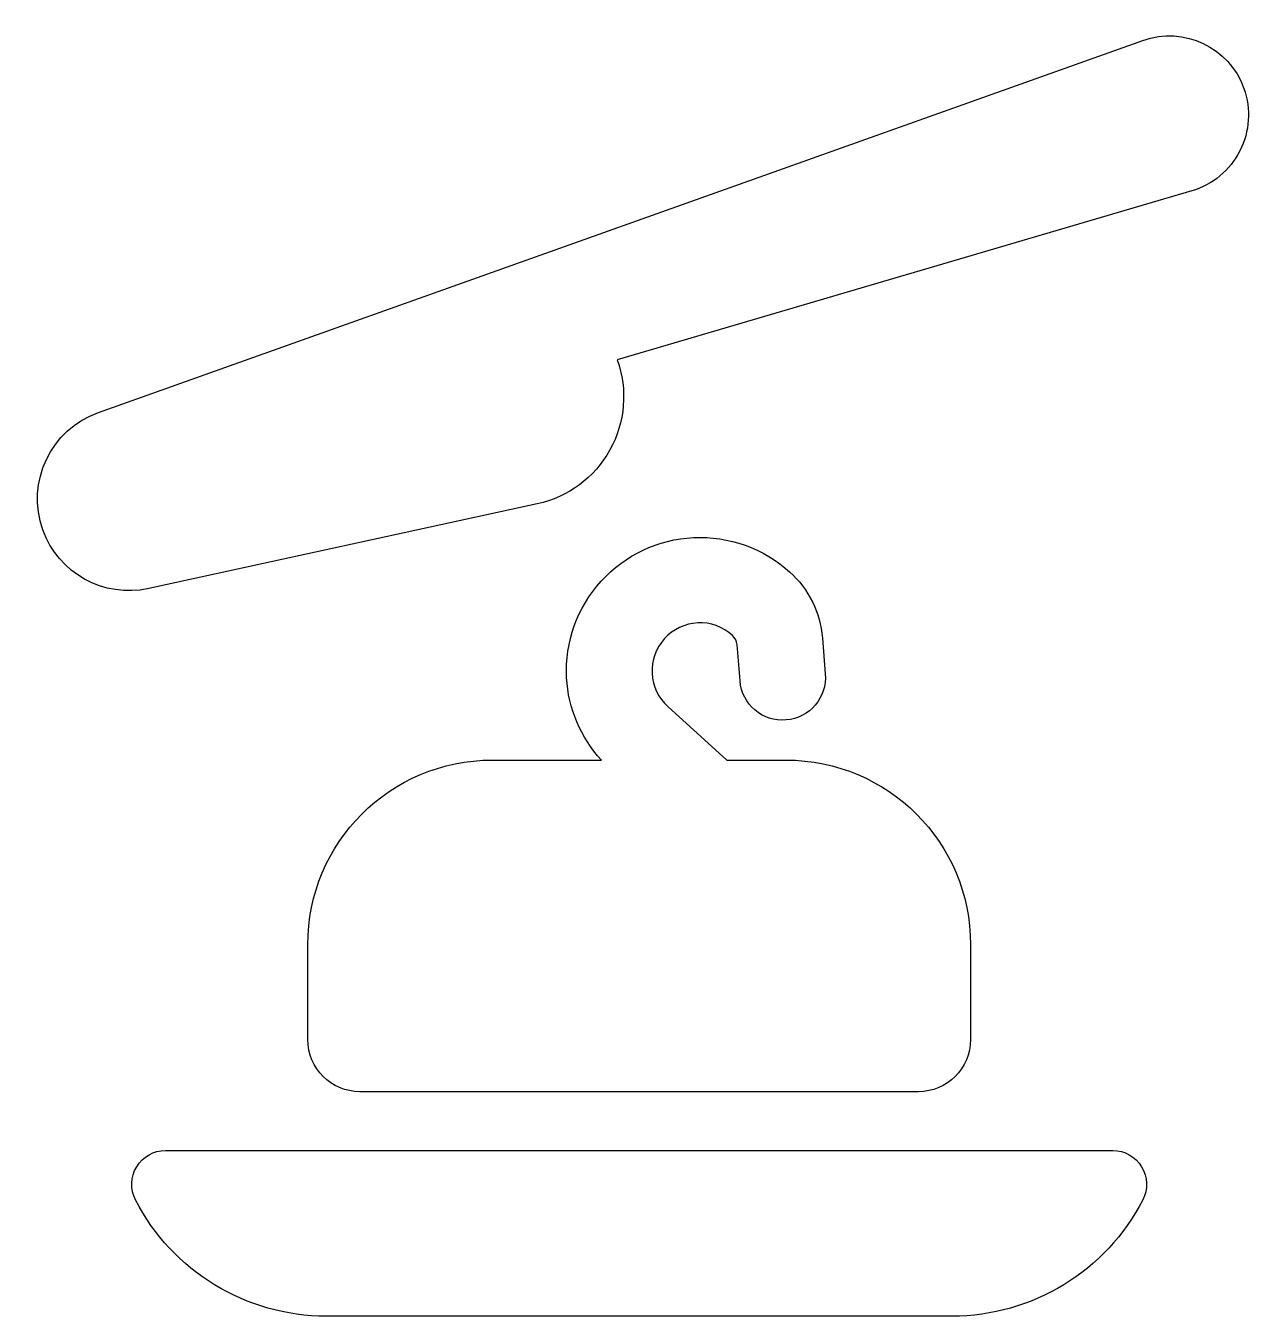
# Model space of a CAD drawing. Header units: centimetres. Extents: x -6.4 to 5.9, y -6.4 to 6.6.
import ezdxf

# ---------------------------------------------------------------- set-up
doc = ezdxf.new("R2010")
doc.units = ezdxf.units.CM
doc.header["$MEASUREMENT"] = 0
doc.layers.add('Layer 1', color=7, linetype='Continuous')

msp = doc.modelspace()

# ---------------------------------------------------------------- linework, layer by layer
at = {"layer": 'Layer 1'}
for points, knots in [([(5.87581, 5.98538), (5.72775, 6.40046), (5.27089, 6.61795), (4.8547, 6.47031), (4.8547, 6.47031), (4.8547, 6.47031), (-5.69629, 2.71092), (-5.69629, 2.71092), (-5.69629, 2.71092), (-6.17849, 2.53921), (-6.4299, 2.00872), (-6.25821, 1.52678), (-6.25821, 1.52678), (-6.10189, 1.08762), (-5.64358, 0.83302), (-5.18794, 0.93237), (-5.18794, 0.93237), (-5.18794, 0.93237), (-1.2624, 1.7879), (-1.2624, 1.7879), (-1.2624, 1.7879), (-0.95125, 1.85558), (-0.68423, 2.0541), (-0.52942, 2.3327), (-0.52942, 2.3327), (-0.37459, 2.61154), (-0.34715, 2.94315), (-0.45454, 3.2435), (-0.45454, 3.2435), (-0.45454, 3.2435), (5.34873, 4.94969), (5.34873, 4.94969), (5.34873, 4.94969), (5.55942, 5.01192), (5.73558, 5.15786), (5.83554, 5.35426), (5.83554, 5.35426), (5.93508, 5.54982), (5.94963, 5.77784), (5.87581, 5.98538)], [0, 0, 0, 0, 0.09090909, 0.09090909, 0.09090909, 0.09090909, 0.18181818, 0.18181818, 0.18181818, 0.18181818, 0.27272727, 0.27272727, 0.27272727, 0.27272727, 0.36363636, 0.36363636, 0.36363636, 0.36363636, 0.45454545, 0.45454545, 0.45454545, 0.45454545, 0.54545455, 0.54545455, 0.54545455, 0.54545455, 0.63636364, 0.63636364, 0.63636364, 0.63636364, 0.72727273, 0.72727273, 0.72727273, 0.72727273, 0.81818182, 0.81818182, 0.81818182, 0.81818182, 1, 1, 1, 1]), ([(-3.58132, -2.66438), (-3.58132, -2.66438), (-3.58132, -3.6241), (-3.58132, -3.6241), (-3.58132, -3.6241), (-3.58132, -3.91496), (-3.34573, -4.15054), (-3.05485, -4.15054), (-3.05485, -4.15054), (-3.05485, -4.15054), (2.58789, -4.15055), (2.58789, -4.15055), (2.58789, -4.15055), (2.87875, -4.15055), (3.11436, -3.91496), (3.11436, -3.62411), (3.11436, -3.62411), (3.11436, -3.62411), (3.11436, -2.66439), (3.11436, -2.66439), (3.11436, -2.66439), (3.11436, -1.63463), (2.27971, -0.8), (1.25016, -0.8), (1.25016, -0.8), (1.25016, -0.8), (0.65082, -0.79999), (0.65082, -0.79999), (0.65082, -0.79999), (0.65082, -0.79999), (0.05582, -0.26029), (0.05582, -0.26029), (0.05582, -0.26029), (-0.04038, -0.17298), (-0.0969, -0.05336), (-0.10325, 0.07637), (-0.10325, 0.07637), (-0.10976, 0.20567), (-0.06507, 0.33011), (0.02248, 0.42649), (0.02248, 0.42649), (0.10961, 0.52245), (0.22899, 0.579), (0.35847, 0.58511), (0.35847, 0.58511), (0.48462, 0.59419), (0.6135, 0.54587), (0.70904, 0.45896), (0.70904, 0.45896), (0.73642, 0.43427), (0.75312, 0.40012), (0.75627, 0.36278), (0.75627, 0.36278), (0.75627, 0.36278), (0.7858, 0.00062), (0.7858, 0.00062), (0.7858, 0.00062), (0.80501, -0.23708), (1.0117, -0.41575), (1.25133, -0.39485), (1.25133, -0.39485), (1.48924, -0.37546), (1.66625, -0.16707), (1.6468, 0.07066), (1.6468, 0.07066), (1.6468, 0.07066), (1.6173, 0.4324), (1.6173, 0.4324), (1.6173, 0.4324), (1.59664, 0.68995), (1.47974, 0.92701), (1.28908, 1.09936), (1.28908, 1.09936), (1.02608, 1.33812), (0.67043, 1.46512), (0.31671, 1.44824), (0.31671, 1.44824), (-0.04334, 1.43072), (-0.37512, 1.27401), (-0.61751, 1.00697), (-0.61751, 1.00697), (-0.86029, 0.73932), (-0.98409, 0.39359), (-0.96618, 0.03375), (-0.96618, 0.03375), (-0.95068, -0.28063), (-0.82391, -0.56945), (-0.61561, -0.79998), (-0.61561, -0.79998), (-0.61561, -0.79998), (-1.71715, -0.79999), (-1.71715, -0.79999), (-1.71715, -0.79999), (-2.74669, -0.79997), (-3.58132, -1.63462), (-3.58132, -2.66438)], [0, 0, 0, 0, 0.04, 0.04, 0.04, 0.04, 0.08, 0.08, 0.08, 0.08, 0.12, 0.12, 0.12, 0.12, 0.16, 0.16, 0.16, 0.16, 0.2, 0.2, 0.2, 0.2, 0.24, 0.24, 0.24, 0.24, 0.28, 0.28, 0.28, 0.28, 0.32, 0.32, 0.32, 0.32, 0.36, 0.36, 0.36, 0.36, 0.4, 0.4, 0.4, 0.4, 0.44, 0.44, 0.44, 0.44, 0.48, 0.48, 0.48, 0.48, 0.52, 0.52, 0.52, 0.52, 0.56, 0.56, 0.56, 0.56, 0.6, 0.6, 0.6, 0.6, 0.64, 0.64, 0.64, 0.64, 0.68, 0.68, 0.68, 0.68, 0.72, 0.72, 0.72, 0.72, 0.76, 0.76, 0.76, 0.76, 0.8, 0.8, 0.8, 0.8, 0.84, 0.84, 0.84, 0.84, 0.88, 0.88, 0.88, 0.88, 0.92, 0.92, 0.92, 0.92, 1, 1, 1, 1]), ([(4.55054, -4.74451), (4.55054, -4.74451), (-5.01753, -4.74451), (-5.01753, -4.74451), (-5.01753, -4.74451), (-5.13694, -4.74451), (-5.24766, -4.80674), (-5.30968, -4.90863), (-5.30968, -4.90863), (-5.37191, -5.01068), (-5.37633, -5.13771), (-5.32169, -5.24378), (-5.32169, -5.24378), (-4.94921, -5.96517), (-4.20525, -6.41842), (-3.39338, -6.41842), (-3.39338, -6.41842), (-3.39338, -6.41842), (2.9264, -6.41842), (2.9264, -6.41842), (2.9264, -6.41842), (3.73827, -6.41842), (4.4822, -5.96516), (4.85471, -5.24378), (4.85471, -5.24378), (4.90935, -5.13768), (4.9049, -5.01068), (4.8427, -4.90863), (4.8427, -4.90863), (4.7807, -4.80674), (4.66995, -4.74451), (4.55054, -4.74451)], [0, 0, 0, 0, 0.11111111, 0.11111111, 0.11111111, 0.11111111, 0.22222222, 0.22222222, 0.22222222, 0.22222222, 0.33333333, 0.33333333, 0.33333333, 0.33333333, 0.44444444, 0.44444444, 0.44444444, 0.44444444, 0.55555556, 0.55555556, 0.55555556, 0.55555556, 0.66666667, 0.66666667, 0.66666667, 0.66666667, 0.77777778, 0.77777778, 0.77777778, 0.77777778, 1, 1, 1, 1])]:
    msp.add_open_spline(points, degree=3, knots=knots, dxfattribs=at)

doc.saveas('drawing.dxf')
